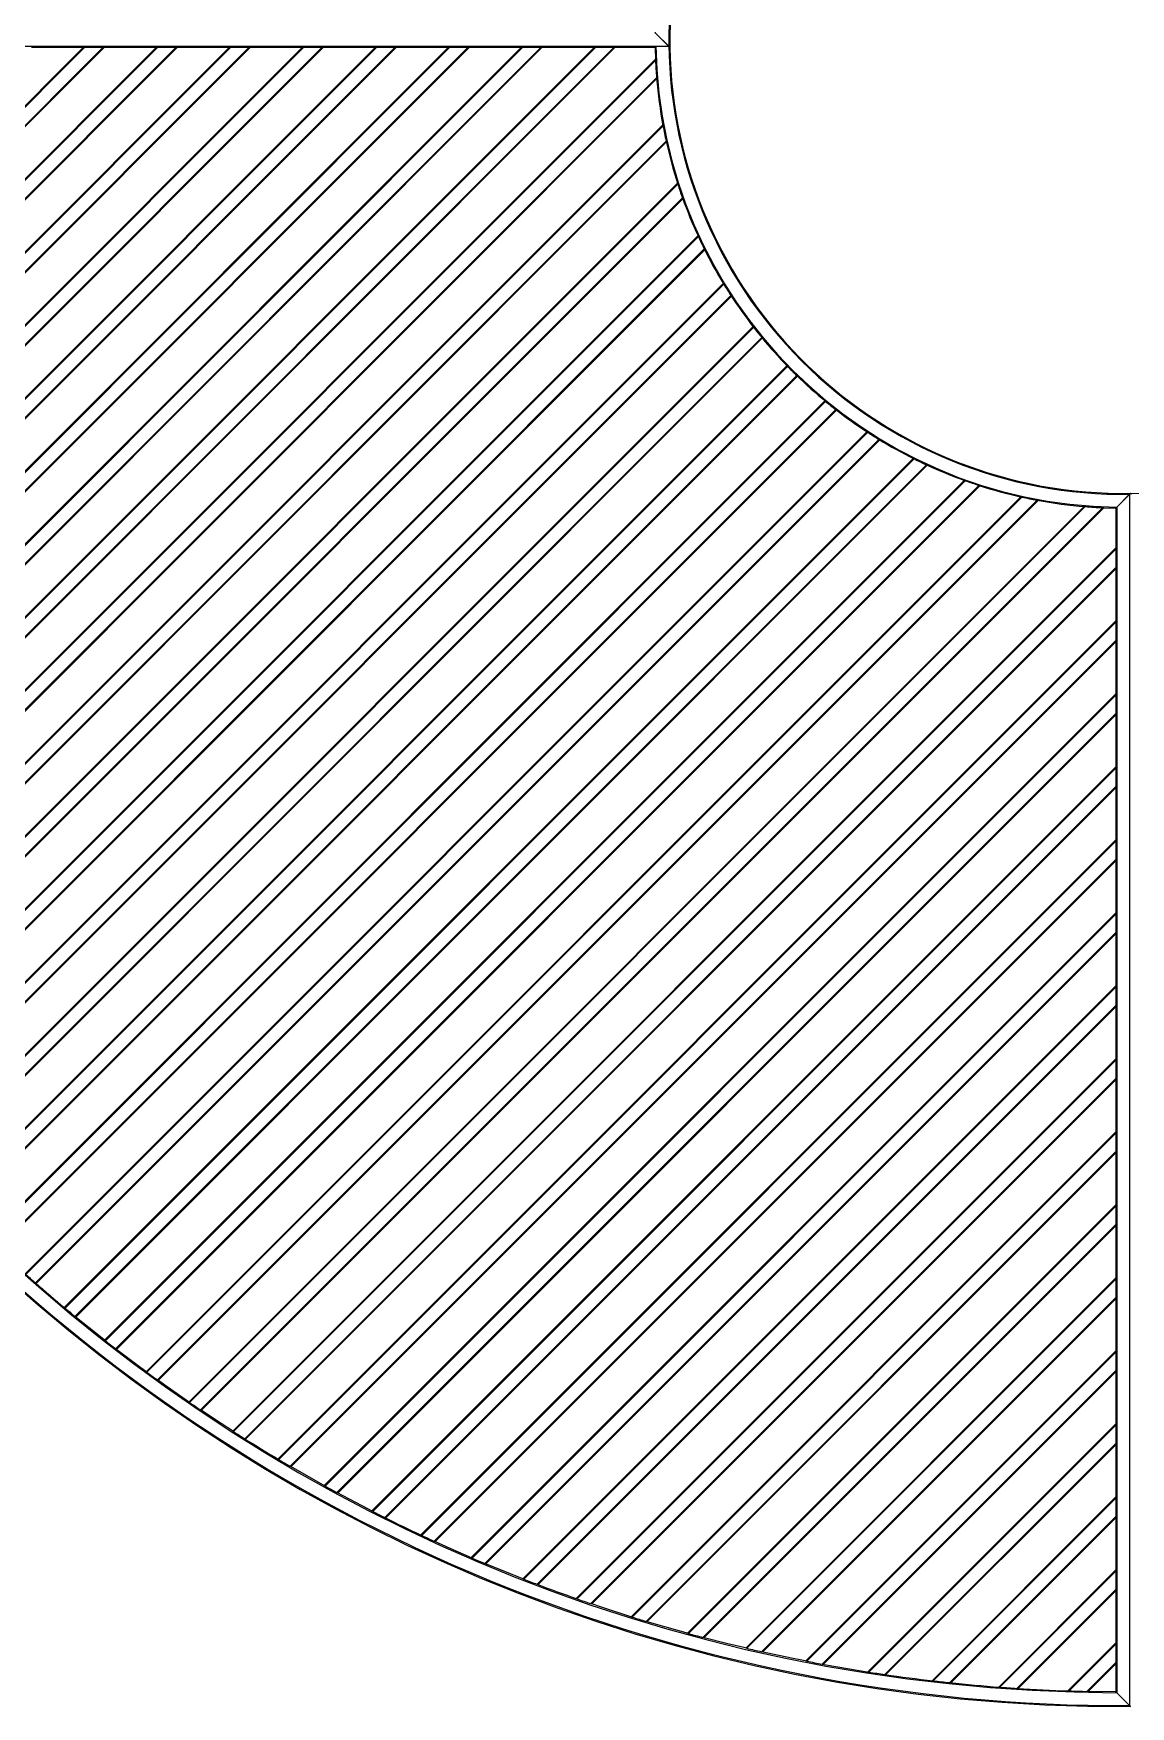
# Model space of a CAD drawing. Header units: millimetres. Extents: x -3019 to 2921, y -1257 to 2943.
# Drawn here: x -2179 to -1584, y 381 to 1288 of the extents above; entities that cross this region are included whole.
import ezdxf

# ---------------------------------------------------------------- set-up
doc = ezdxf.new("R2010")
doc.units = ezdxf.units.MM

msp = doc.modelspace()

# ---------------------------------------------------------------- linework, layer by layer
for p, q in [((-2491.06, 1281.04), (-1834.06, 1281.04)), ((-2435.91, 996.22), (-2151.59, 1280.54)), ((-2435.73, 995.69), (-2150.89, 1280.54)), ((-2433.19, 988.34), (-2140.99, 1280.54)), ((-2433.01, 987.81), (-2140.28, 1280.54)), ((-2425.44, 967.09), (-2112, 1280.54)), ((-2425.25, 966.58), (-2111.29, 1280.54)), ((-2422.5, 959.43), (-2101.39, 1280.54)), ((-2422.3, 958.92), (-2100.68, 1280.54)), ((-2414.16, 938.77), (-2072.4, 1280.54)), ((-2413.95, 938.28), (-2071.69, 1280.54)), ((-2411.01, 931.32), (-2061.79, 1280.54)), ((-2410.79, 930.83), (-2061.08, 1280.54)), ((-2402.1, 911.24), (-2032.8, 1280.54)), ((-2401.88, 910.76), (-2032.09, 1280.54)), ((-2398.74, 903.99), (-2022.19, 1280.54)), ((-2398.51, 903.51), (-2021.49, 1280.54)), ((-2389.28, 884.46), (-1993.2, 1280.54)), ((-2389.05, 883.99), (-1992.49, 1280.54)), ((-2385.73, 877.41), (-1982.6, 1280.54)), ((-2385.49, 876.94), (-1981.89, 1280.54)), ((-2375.74, 858.4), (-1953.6, 1280.54)), ((-2375.49, 857.94), (-1952.9, 1280.54)), ((-2371.99, 851.54), (-1943, 1280.54)), ((-2371.74, 851.09), (-1942.29, 1280.54)), ((-2361.5, 833.05), (-1914.01, 1280.54)), ((-2361.24, 832.6), (-1913.3, 1280.54)), ((-2357.56, 826.37), (-1903.4, 1280.54)), ((-2357.3, 825.93), (-1902.69, 1280.54)), ((-2346.57, 808.38), (-1874.41, 1280.54)), ((-2346.3, 807.94), (-1873.7, 1280.54)), ((-2342.46, 801.88), (-1863.8, 1280.54)), ((-2342.18, 801.45), (-1863.09, 1280.54)), ((-2179.88, 1280.54), (-2151.59, 1280.54)), ((-2151.59, 1280.54), (-2150.89, 1280.54)), ((-2150.89, 1280.54), (-2140.99, 1280.54)), ((-2140.99, 1280.54), (-2140.28, 1280.54)), ((-2140.28, 1280.54), (-2112, 1280.54)), ((-2112, 1280.54), (-2111.29, 1280.54)), ((-2111.29, 1280.54), (-2101.39, 1280.54)), ((-2101.39, 1280.54), (-2100.68, 1280.54)), ((-2100.68, 1280.54), (-2072.4, 1280.54)), ((-2072.4, 1280.54), (-2071.69, 1280.54)), ((-2071.69, 1280.54), (-2061.79, 1280.54)), ((-2061.79, 1280.54), (-2061.08, 1280.54)), ((-2061.08, 1280.54), (-2032.8, 1280.54)), ((-2032.8, 1280.54), (-2032.09, 1280.54)), ((-2032.09, 1280.54), (-2022.19, 1280.54)), ((-2022.19, 1280.54), (-2021.49, 1280.54)), ((-2021.49, 1280.54), (-1993.2, 1280.54)), ((-1993.2, 1280.54), (-1992.49, 1280.54)), ((-1992.49, 1280.54), (-1982.6, 1280.54)), ((-1982.6, 1280.54), (-1981.89, 1280.54)), ((-1981.89, 1280.54), (-1953.6, 1280.54)), ((-1953.6, 1280.54), (-1952.9, 1280.54)), ((-1952.9, 1280.54), (-1943, 1280.54)), ((-1943, 1280.54), (-1942.29, 1280.54)), ((-1942.29, 1280.54), (-1914.01, 1280.54)), ((-1914.01, 1280.54), (-1913.3, 1280.54)), ((-1913.3, 1280.54), (-1903.4, 1280.54)), ((-1903.4, 1280.54), (-1902.69, 1280.54)), ((-1902.69, 1280.54), (-1874.41, 1280.54)), ((-1874.41, 1280.54), (-1873.7, 1280.54)), ((-1873.7, 1280.54), (-1863.8, 1280.54)), ((-1863.8, 1280.54), (-1863.09, 1280.54)), ((-1863.09, 1280.54), (-1841.53, 1280.54)), ((-1841.53, 1280.57), (-1841.32, 1273.32)), ((-1841.07, 1288.04), (-1834.06, 1281.04)), ((-1834.04, 1281.01), (-1841.04, 1288.01)), ((-2330.97, 784.38), (-1841.35, 1274)), ((-2330.69, 783.95), (-1841.32, 1273.32)), ((-2326.68, 778.06), (-1840.73, 1264.01)), ((-2326.39, 777.64), (-1840.68, 1263.35)), ((-2314.72, 761.03), (-1837.34, 1238.41)), ((-2314.42, 760.62), (-1837.23, 1237.81)), ((-2310.26, 754.89), (-1835.55, 1229.59)), ((-2309.96, 754.48), (-1835.42, 1229.01)), ((-2297.83, 738.33), (-1829.37, 1206.78)), ((-2297.52, 737.93), (-1829.2, 1206.25)), ((-2293.19, 732.35), (-1826.68, 1198.87)), ((-2292.88, 731.96), (-1826.49, 1198.35)), ((-2280.29, 716.26), (-1818.27, 1178.28)), ((-2279.98, 715.87), (-1818.05, 1177.8)), ((-2275.49, 710.46), (-1814.83, 1171.11)), ((-2275.17, 710.07), (-1814.6, 1170.64)), ((-2262.14, 694.82), (-1804.51, 1152.44)), ((-2261.81, 694.44), (-1804.25, 1152)), ((-2257.17, 689.18), (-1800.41, 1145.94)), ((-2256.83, 688.81), (-1800.14, 1145.51)), ((-2243.36, 674), (-1788.37, 1128.99)), ((-2243.01, 673.64), (-1788.06, 1128.59)), ((-2238.22, 668.53), (-1783.66, 1123.1)), ((-2237.88, 668.17), (-1783.34, 1122.71)), ((-2223.95, 653.81), (-1769.98, 1107.78)), ((-2223.6, 653.45), (-1769.63, 1107.43)), ((-2218.65, 648.5), (-1764.68, 1102.48)), ((-2218.3, 648.15), (-1764.32, 1102.13)), ((-2203.93, 634.23), (-1749.4, 1088.77)), ((-2203.57, 633.88), (-1749.01, 1088.45)), ((-2198.47, 629.09), (-1743.51, 1084.05)), ((-2198.1, 628.75), (-1743.11, 1083.74)), ((-2183.3, 615.27), (-1726.6, 1071.97)), ((-2182.92, 614.94), (-1726.17, 1071.69)), ((-2177.66, 610.3), (-1720.1, 1067.86)), ((-2177.28, 609.97), (-1719.66, 1067.59)), ((-2162.03, 596.93), (-1701.46, 1057.51)), ((-2161.65, 596.61), (-1700.99, 1057.27)), ((-2156.23, 592.13), (-1694.3, 1054.06)), ((-2155.84, 591.81), (-1693.82, 1053.83)), ((-2140.15, 579.22), (-1673.76, 1045.61)), ((-2139.75, 578.91), (-1673.24, 1045.42)), ((-2134.18, 574.59), (-1665.86, 1042.91)), ((-2133.78, 574.28), (-1665.32, 1042.73)), ((-2117.63, 562.15), (-1643.09, 1036.68)), ((-2117.22, 561.85), (-1642.51, 1036.55)), ((-2111.48, 557.68), (-1634.29, 1034.87)), ((-2111.07, 557.38), (-1633.69, 1034.76)), ((-1591.06, 1031.04), (-1584.06, 1038.04)), ((-1584.04, 1038.06), (-1591.04, 1031.06)), ((-1584.06, 1038.04), (-1584.06, 381.04)), ((-2094.46, 545.71), (-1608.75, 1031.42)), ((-2094.04, 545.42), (-1608.1, 1031.37)), ((-2088.15, 541.42), (-1598.78, 1030.79)), ((-2087.73, 541.13), (-1598.1, 1030.76)), ((-1598.65, 1030.78), (-1591.53, 1030.57)), ((-1591.56, 1030.54), (-1591.56, 1009.01)), ((-1591.06, 1031.04), (-1591.06, 388.04)), ((-2070.65, 529.92), (-1591.56, 1009.01)), ((-2070.22, 529.65), (-1591.56, 1008.3)), ((-1591.56, 1009.01), (-1591.56, 1008.3)), ((-1591.56, 1008.3), (-1591.56, 998.4)), ((-2064.16, 525.81), (-1591.56, 998.4)), ((-1591.56, 998.4), (-1591.56, 997.7)), ((-2063.73, 525.54), (-1591.56, 997.7)), ((-1591.56, 997.7), (-1591.56, 969.41)), ((-2046.17, 514.8), (-1591.56, 969.41)), ((-2045.73, 514.54), (-1591.56, 968.7)), ((-1591.56, 969.41), (-1591.56, 968.7)), ((-1591.56, 968.7), (-1591.56, 958.81)), ((-2039.5, 510.87), (-1591.56, 958.81)), ((-2039.06, 510.61), (-1591.56, 958.1)), ((-1591.56, 958.81), (-1591.56, 958.1)), ((-1591.56, 958.1), (-1591.56, 929.81)), ((-2021.02, 500.36), (-1591.56, 929.81)), ((-2020.56, 500.11), (-1591.56, 929.11)), ((-1591.56, 929.81), (-1591.56, 929.11)), ((-1591.56, 929.11), (-1591.56, 919.21)), ((-2014.16, 496.61), (-1591.56, 919.21)), ((-2013.7, 496.36), (-1591.56, 918.5)), ((-1591.56, 919.21), (-1591.56, 918.5)), ((-1591.56, 918.5), (-1591.56, 890.22)), ((-1995.16, 486.62), (-1591.56, 890.22)), ((-1994.7, 486.38), (-1591.56, 889.51)), ((-1591.56, 890.22), (-1591.56, 889.51)), ((-1591.56, 889.51), (-1591.56, 879.61)), ((-1988.12, 483.06), (-1591.56, 879.61)), ((-1987.65, 482.82), (-1591.56, 878.9)), ((-1591.56, 879.61), (-1591.56, 878.9)), ((-1591.56, 878.9), (-1591.56, 850.62)), ((-1968.59, 473.59), (-1591.56, 850.62)), ((-1968.11, 473.37), (-1591.56, 849.91)), ((-1591.56, 850.62), (-1591.56, 849.91)), ((-1591.56, 849.91), (-1591.56, 840.01)), ((-1961.35, 470.23), (-1591.56, 840.01)), ((-1960.86, 470.01), (-1591.56, 839.3)), ((-1591.56, 840.01), (-1591.56, 839.3)), ((-1591.56, 839.3), (-1591.56, 811.02)), ((-1941.27, 461.31), (-1591.56, 811.02)), ((-1940.78, 461.1), (-1591.56, 810.31)), ((-1591.56, 811.02), (-1591.56, 810.31)), ((-1591.56, 810.31), (-1591.56, 800.41)), ((-1933.83, 458.15), (-1591.56, 800.41)), ((-1933.33, 457.94), (-1591.56, 799.71)), ((-1591.56, 800.41), (-1591.56, 799.71)), ((-1591.56, 799.71), (-1591.56, 771.42)), ((-1913.19, 449.8), (-1591.56, 771.42)), ((-1591.56, 771.42), (-1591.56, 770.71)), ((-1912.68, 449.6), (-1591.56, 770.71)), ((-1591.56, 770.71), (-1591.56, 760.82)), ((-1905.53, 446.85), (-1591.56, 760.82)), ((-1905.01, 446.66), (-1591.56, 760.11)), ((-1591.56, 760.82), (-1591.56, 760.11)), ((-1591.56, 760.11), (-1591.56, 731.82)), ((-1884.29, 439.1), (-1591.56, 731.82)), ((-1883.77, 438.91), (-1591.56, 731.12)), ((-1591.56, 731.82), (-1591.56, 731.12)), ((-1591.56, 731.12), (-1591.56, 721.22)), ((-1876.41, 436.37), (-1591.56, 721.22)), ((-1875.88, 436.19), (-1591.56, 720.51)), ((-1591.56, 721.22), (-1591.56, 720.51)), ((-1591.56, 720.51), (-1591.56, 692.23)), ((-1854.55, 429.24), (-1591.56, 692.23)), ((-1854.01, 429.07), (-1591.56, 691.52)), ((-1591.56, 692.23), (-1591.56, 691.52)), ((-1591.56, 691.52), (-1591.56, 681.62)), ((-1846.43, 426.75), (-1591.56, 681.62)), ((-1845.89, 426.59), (-1591.56, 680.91)), ((-1591.56, 681.62), (-1591.56, 680.91)), ((-1591.56, 680.91), (-1591.56, 652.63)), ((-1823.92, 420.27), (-1591.56, 652.63)), ((-1823.36, 420.12), (-1591.56, 651.92)), ((-1591.56, 652.63), (-1591.56, 651.92)), ((-1591.56, 651.92), (-1591.56, 642.02)), ((-1815.56, 418.03), (-1591.56, 642.02)), ((-1815, 417.88), (-1591.56, 641.31)), ((-1591.56, 642.02), (-1591.56, 641.31)), ((-1591.56, 641.31), (-1591.56, 613.03)), ((-1792.34, 412.25), (-1591.56, 613.03)), ((-1791.77, 412.12), (-1591.56, 612.32)), ((-1591.56, 613.03), (-1591.56, 612.32)), ((-1591.56, 612.32), (-1591.56, 602.42)), ((-1783.72, 410.27), (-1591.56, 602.42)), ((-1783.14, 410.14), (-1591.56, 601.72)), ((-1591.56, 602.42), (-1591.56, 601.72)), ((-1591.56, 601.72), (-1591.56, 573.43)), ((-1759.76, 405.24), (-1591.56, 573.43)), ((-1759.17, 405.12), (-1591.56, 572.72)), ((-1591.56, 573.43), (-1591.56, 572.72)), ((-1591.56, 572.72), (-1591.56, 562.83)), ((-1750.85, 403.54), (-1591.56, 562.83)), ((-1591.56, 562.83), (-1591.56, 562.12)), ((-1750.25, 403.43), (-1591.56, 562.12)), ((-1591.56, 562.12), (-1591.56, 533.83)), ((-1726.09, 399.31), (-1591.56, 533.83)), ((-1725.48, 399.22), (-1591.56, 533.13)), ((-1591.56, 533.83), (-1591.56, 533.13)), ((-1591.56, 533.13), (-1591.56, 523.23)), ((-1716.87, 397.92), (-1591.56, 523.23)), ((-1716.26, 397.83), (-1591.56, 522.52)), ((-1591.56, 523.23), (-1591.56, 522.52)), ((-1591.56, 522.52), (-1591.56, 494.24)), ((-1691.24, 394.56), (-1591.56, 494.24)), ((-1690.61, 394.48), (-1591.56, 493.53)), ((-1591.56, 494.24), (-1591.56, 493.53)), ((-1591.56, 493.53), (-1591.56, 483.63)), ((-1681.7, 393.5), (-1591.56, 483.63)), ((-1681.06, 393.43), (-1591.56, 482.92)), ((-1591.56, 483.63), (-1591.56, 482.92)), ((-1591.56, 482.92), (-1591.56, 454.64)), ((-1655.11, 391.09), (-1591.56, 454.64)), ((-1654.46, 391.04), (-1591.56, 453.93)), ((-1591.56, 454.64), (-1591.56, 453.93)), ((-1591.56, 453.93), (-1591.56, 444.03)), ((-1645.2, 390.39), (-1591.56, 444.03)), ((-1644.54, 390.35), (-1591.56, 443.32)), ((-1591.56, 444.03), (-1591.56, 443.32)), ((-1591.56, 443.32), (-1591.56, 415.04)), ((-1617.56, 389.04), (-1591.56, 415.04)), ((-1616.88, 389.02), (-1591.56, 414.33)), ((-1591.56, 415.04), (-1591.56, 414.33)), ((-1591.56, 414.33), (-1591.56, 404.43)), ((-1607.24, 388.75), (-1591.56, 404.43)), ((-1606.55, 388.74), (-1591.56, 403.73)), ((-1591.56, 404.43), (-1591.56, 403.73)), ((-1591.56, 403.73), (-1591.56, 388.55)), ((-1591.57, 388.55), (-1607.24, 388.75)), ((-1584.07, 381.05), (-1591.07, 388.05)), ((-1584.06, 381.04), (-1591.06, 388.04))]:
    msp.add_line(p, q)
at = {"flags": 128}
for points in [[(-1841.07, 1281.04), (-1841.15, 1280.95), (-1841.24, 1280.87), (-1841.32, 1280.79), (-1841.39, 1280.72), (-1841.45, 1280.66), (-1841.5, 1280.61), (-1841.53, 1280.57), (-1841.56, 1280.55), (-1841.56, 1280.54)], [(-1834.06, 1281.04), (-1833.98, 1280.95), (-1833.89, 1280.87), (-1833.82, 1280.79), (-1833.74, 1280.72), (-1833.68, 1280.66), (-1833.63, 1280.61), (-1833.6, 1280.57), (-1833.57, 1280.55), (-1833.56, 1280.54)], [(-1584.06, 1038.04), (-1583.98, 1038.13), (-1583.89, 1038.21), (-1583.82, 1038.29), (-1583.74, 1038.36), (-1583.68, 1038.42), (-1583.63, 1038.47), (-1583.6, 1038.51), (-1583.57, 1038.53), (-1583.56, 1038.54)], [(-1591.56, 1030.54), (-1591.56, 1030.55), (-1591.53, 1030.57), (-1591.5, 1030.61), (-1591.45, 1030.66), (-1591.39, 1030.72), (-1591.32, 1030.79), (-1591.24, 1030.87), (-1591.15, 1030.95), (-1591.06, 1031.04)], [(-2139.75, 578.91), (-2148.63, 585.96), (-2156.23, 592.13)], [(-2117.22, 561.85), (-2120.58, 564.32), (-2134.18, 574.59)], [(-2094.04, 545.42), (-2106.24, 553.93), (-2111.48, 557.68)], [(-2070.22, 529.65), (-2076.95, 534), (-2088.15, 541.42)], [(-2020.56, 500.11), (-2031.6, 506.31), (-2039.5, 510.87)], [(-1994.7, 486.38), (-2000.49, 489.36), (-2014.16, 496.61)], [(-1940.78, 461.1), (-1952.63, 466.28), (-1961.35, 470.23)], [(-1912.68, 449.6), (-1920, 452.49), (-1933.83, 458.15)], [(-1854.11, 429.1), (-1870.1, 434.25), (-1876.41, 436.37)], [(-1823.48, 420.16), (-1836.26, 423.75), (-1846.43, 426.75)], [(-1791.77, 412.12), (-1802.04, 414.59), (-1815.56, 418.03)], [(-1759.17, 405.12), (-1767.48, 406.79), (-1783.72, 410.27)], [(-1591.06, 388.04), (-1591.16, 388.14), (-1591.26, 388.23), (-1591.34, 388.32), (-1591.42, 388.39), (-1591.48, 388.45), (-1591.53, 388.5), (-1591.56, 388.53), (-1591.56, 388.54)], [(-1583.56, 380.54), (-1583.57, 380.55), (-1583.6, 380.57), (-1583.63, 380.61), (-1583.68, 380.66), (-1583.74, 380.72), (-1583.82, 380.79), (-1583.89, 380.87), (-1583.98, 380.95), (-1584.06, 381.04)]]:
    msp.add_lwpolyline(points, dxfattribs=at)
for centre, radius, start, end in [((-1587.56, 1284.54), 904, 89.74704, 180.25296), ((-1587.56, 1284.54), 903.5, 89.77847, 180.22153), ((-1587.56, 1284.54), 246.5, 89.18058, 180.81942), ((-1587.56, 1284.54), 246, 89.06062, 180.93938), ((-1579.56, 1284.54), 246, 359.06062, 90.93938), ((-1587.56, 1284.54), 904, 180.25296, 270.25296), ((-1587.56, 1284.54), 903.5, 179.77847, 270.22153), ((-1587.56, 1284.54), 896.5, 180.22413, 269.77587), ((-1587.56, 1284.54), 253.5, 180.7857, 269.2143), ((-1587.56, 1284.54), 246.5, 179.18058, 270.81942), ((-1587.56, 1284.54), 246, 180.93938, 270.93938), ((-1579.56, 1284.54), 246, 269.06062, 359.06062), ((-1587.56, 1284.54), 254, 182.53056, 184.63626), ((-1587.56, 1284.54), 254, 184.66438, 190.60044), ((-1587.56, 1284.54), 254, 190.60044, 192.49307), ((-1587.56, 1284.54), 254, 192.52118, 197.9528), ((-1587.56, 1284.54), 254, 197.9528, 199.7122), ((-1587.56, 1284.54), 254, 199.7122, 204.84944), ((-1587.56, 1284.54), 254, 204.84944, 206.52269), ((-1587.56, 1284.54), 254, 206.52269, 211.45247), ((-1587.56, 1284.54), 254, 211.45247, 213.07138), ((-1587.56, 1284.54), 254, 213.07138, 217.87608), ((-1587.56, 1284.54), 254, 217.87608, 219.46483), ((-1587.56, 1284.54), 254, 219.48371, 224.21047), ((-1587.56, 1284.54), 254, 224.21047, 225.78953), ((-1587.56, 1284.54), 254, 225.78953, 230.53517), ((-1587.56, 1284.54), 254, 230.53517, 232.12392), ((-1587.56, 1284.54), 254, 232.14288, 236.92862), ((-1587.56, 1284.54), 254, 236.92862, 238.54753), ((-1587.56, 1284.54), 254, 238.56713, 243.47731), ((-1587.56, 1284.54), 254, 243.47731, 245.15056), ((-1587.56, 1284.54), 254, 245.17154, 250.2878), ((-1587.56, 1284.54), 254, 250.2878, 252.0472), ((-1587.56, 1284.54), 254, 252.0472, 257.50693), ((-1587.56, 1284.54), 254, 257.50693, 259.39956), ((-1587.56, 1284.54), 254, 259.42777, 265.36374), ((-1587.56, 1284.54), 254, 265.36374, 267.46944), ((-1587.56, 1284.54), 896, 228.3591, 228.8076), ((-1587.56, 1284.54), 896, 228.8076, 230.15462), ((-1587.56, 1284.54), 896, 230.15462, 230.60422), ((-1587.56, 1284.54), 896, 231.95523, 232.40639), ((-1587.56, 1284.54), 896, 233.76277, 234.21597), ((-1587.56, 1284.54), 896, 235.57916, 236.03486), ((-1587.56, 1284.54), 896, 237.40636, 237.8651), ((-1587.56, 1284.54), 896, 237.8651, 239.24648), ((-1587.56, 1284.54), 896, 239.24648, 239.70878), ((-1587.56, 1284.54), 896, 241.10174, 241.56819), ((-1587.56, 1284.54), 896, 242.9745, 243.44573), ((-1587.56, 1284.54), 896, 243.44573, 244.86735), ((-1587.56, 1284.54), 896, 244.86735, 245.34403), ((-1587.56, 1284.54), 896, 246.78309, 247.26595), ((-1587.56, 1284.54), 896, 248.72478, 249.21465), ((-1587.56, 1284.54), 896, 249.21465, 250.68945), ((-1587.56, 1284.54), 896, 250.69585, 251.19364), ((-1587.56, 1284.54), 896, 252.70011, 253.20686), ((-1587.56, 1284.54), 896, 254.7419, 255.25877), ((-1587.56, 1284.54), 896, 256.82616, 257.35451), ((-1587.56, 1284.54), 896, 258.9586, 259.5), ((-1587.56, 1284.54), 896, 259.5, 261.14592), ((-1587.56, 1284.54), 896, 261.14592, 261.70222), ((-1587.56, 1284.54), 896, 261.70222, 263.39605), ((-1587.56, 1284.54), 896, 263.39605, 263.96947), ((-1587.56, 1284.54), 896, 263.96947, 265.71057), ((-1587.56, 1284.54), 896, 265.71854, 266.31179), ((-1587.56, 1284.54), 896, 266.31179, 268.11713), ((-1587.56, 1284.54), 896, 268.12511, 268.74153)]:
    msp.add_arc(centre, radius, start, end)
for points, knots in [([(-1841.04, 1288.01), (-1841.05, 1288.02), (-1841.13, 1288.1), (-1841.26, 1288.24), (-1841.41, 1288.38), (-1841.49, 1288.47), (-1841.53, 1288.5), (-1841.53, 1288.51), (-1841.53, 1288.51)], [0, 0, 0, 0, 0.032057, 0.370688, 0.600091, 0.773625, 0.914445, 1, 1, 1, 1]), ([(-1841.52, 1280.59), (-1841.5, 1280.6), (-1841.47, 1280.64), (-1841.36, 1280.74), (-1841.21, 1280.89), (-1841.1, 1281.01), (-1841.04, 1281.06)], [0, 0, 0, 0, 0.165381, 0.396023, 0.711874, 1, 1, 1, 1]), ([(-1833.53, 1280.51), (-1833.54, 1280.51), (-1833.54, 1280.52), (-1833.6, 1280.57), (-1833.71, 1280.68), (-1833.86, 1280.83), (-1833.98, 1280.96), (-1834.04, 1281.01)], [0, 0, 0, 0, 0.137053, 0.273659, 0.468455, 0.742867, 1, 1, 1, 1]), ([(-1841.35, 1274), (-1841.35, 1274), (-1841.35, 1273.99), (-1841.34, 1273.91), (-1841.34, 1273.76), (-1841.33, 1273.55), (-1841.32, 1273.4), (-1841.32, 1273.32)], [0, 0, 0, 0, 0.147088, 0.293555, 0.494523, 0.763086, 1, 1, 1, 1]), ([(-1840.73, 1264.01), (-1840.73, 1263.92), (-1840.71, 1263.76), (-1840.7, 1263.56), (-1840.69, 1263.43), (-1840.68, 1263.37), (-1840.68, 1263.36), (-1840.68, 1263.35)], [0, 0, 0, 0, 0.278474, 0.52824, 0.720335, 0.878233, 1, 1, 1, 1]), ([(-1837.34, 1238.41), (-1837.34, 1238.4), (-1837.34, 1238.39), (-1837.32, 1238.32), (-1837.3, 1238.2), (-1837.27, 1238.04), (-1837.25, 1237.9), (-1837.23, 1237.82), (-1837.23, 1237.81)], [0, 0, 0, 0, 0.168836, 0.337213, 0.516688, 0.726422, 0.972744, 1, 1, 1, 1]), ([(-1835.55, 1229.59), (-1835.53, 1229.51), (-1835.5, 1229.35), (-1835.46, 1229.17), (-1835.43, 1229.05), (-1835.42, 1229.02), (-1835.42, 1229.02), (-1835.42, 1229.01)], [0, 0, 0, 0, 0.297482, 0.567202, 0.759505, 0.952647, 1, 1, 1, 1]), ([(-1829.37, 1206.78), (-1829.37, 1206.78), (-1829.37, 1206.77), (-1829.34, 1206.69), (-1829.3, 1206.57), (-1829.25, 1206.42), (-1829.22, 1206.31), (-1829.2, 1206.25)], [0, 0, 0, 0, 0.185695, 0.371082, 0.564738, 0.778771, 1, 1, 1, 1]), ([(-1826.68, 1198.87), (-1826.66, 1198.8), (-1826.61, 1198.68), (-1826.55, 1198.51), (-1826.51, 1198.39), (-1826.49, 1198.35), (-1826.49, 1198.35), (-1826.49, 1198.35)], [0, 0, 0, 0, 0.2445165, 0.4895002, 0.7203385, 0.9280353, 1, 1, 1, 1]), ([(-1818.27, 1178.28), (-1818.27, 1178.28), (-1818.27, 1178.27), (-1818.23, 1178.19), (-1818.18, 1178.08), (-1818.11, 1177.94), (-1818.07, 1177.84), (-1818.05, 1177.8)], [0, 0, 0, 0, 0.198308, 0.396437, 0.599774, 0.815134, 1, 1, 1, 1]), ([(-1814.83, 1171.11), (-1814.81, 1171.06), (-1814.75, 1170.95), (-1814.68, 1170.8), (-1814.62, 1170.7), (-1814.6, 1170.65), (-1814.6, 1170.64), (-1814.6, 1170.64)], [0, 0, 0, 0, 0.229618, 0.45945, 0.682956, 0.895011, 1, 1, 1, 1]), ([(-1804.51, 1152.44), (-1804.51, 1152.44), (-1804.51, 1152.43), (-1804.46, 1152.36), (-1804.4, 1152.25), (-1804.32, 1152.13), (-1804.27, 1152.04), (-1804.25, 1152)], [0, 0, 0, 0, 0.207178, 0.414267, 0.623951, 0.839264, 1, 1, 1, 1]), ([(-1800.41, 1145.94), (-1800.38, 1145.89), (-1800.32, 1145.79), (-1800.23, 1145.66), (-1800.17, 1145.56), (-1800.14, 1145.51), (-1800.14, 1145.51), (-1800.14, 1145.51)], [0, 0, 0, 0, 0.220631, 0.441353, 0.659755, 0.873602, 1, 1, 1, 1]), ([(-1788.37, 1128.99), (-1788.36, 1128.99), (-1788.36, 1128.98), (-1788.3, 1128.91), (-1788.23, 1128.81), (-1788.14, 1128.7), (-1788.08, 1128.62), (-1788.06, 1128.59)], [0, 0, 0, 0, 0.212583, 0.425129, 0.638451, 0.853373, 1, 1, 1, 1]), ([(-1783.66, 1123.1), (-1783.62, 1123.05), (-1783.55, 1122.96), (-1783.45, 1122.85), (-1783.38, 1122.76), (-1783.34, 1122.71), (-1783.34, 1122.71), (-1783.34, 1122.71)], [0, 0, 0, 0, 0.215934, 0.431871, 0.647357, 0.861895, 1, 1, 1, 1]), ([(-1769.98, 1107.78), (-1769.97, 1107.78), (-1769.96, 1107.77), (-1769.9, 1107.71), (-1769.82, 1107.62), (-1769.72, 1107.52), (-1769.65, 1107.45), (-1769.63, 1107.43)], [0, 0, 0, 0, 0.214672, 0.429352, 0.644045, 0.858735, 1, 1, 1, 1]), ([(-1764.68, 1102.48), (-1764.64, 1102.44), (-1764.56, 1102.36), (-1764.45, 1102.25), (-1764.37, 1102.18), (-1764.33, 1102.13), (-1764.32, 1102.13), (-1764.32, 1102.13)], [0, 0, 0, 0, 0.214759, 0.429435, 0.644154, 0.858851, 1, 1, 1, 1]), ([(-1749.4, 1088.77), (-1749.39, 1088.76), (-1749.38, 1088.76), (-1749.32, 1088.7), (-1749.22, 1088.62), (-1749.11, 1088.53), (-1749.04, 1088.47), (-1749.01, 1088.45)], [0, 0, 0, 0, 0.213481, 0.426917, 0.64082, 0.85559, 1, 1, 1, 1]), ([(-1743.51, 1084.05), (-1743.46, 1084.01), (-1743.37, 1083.94), (-1743.25, 1083.85), (-1743.16, 1083.78), (-1743.12, 1083.74), (-1743.11, 1083.74), (-1743.11, 1083.74)], [0, 0, 0, 0, 0.216823, 0.433654, 0.649734, 0.864189, 1, 1, 1, 1]), ([(-1726.6, 1071.97), (-1726.59, 1071.97), (-1726.58, 1071.96), (-1726.51, 1071.91), (-1726.41, 1071.84), (-1726.29, 1071.76), (-1726.2, 1071.71), (-1726.17, 1071.69)], [0, 0, 0, 0, 0.209001, 0.417927, 0.628797, 0.84396, 1, 1, 1, 1]), ([(-1720.1, 1067.86), (-1720.05, 1067.83), (-1719.95, 1067.77), (-1719.81, 1067.68), (-1719.72, 1067.62), (-1719.67, 1067.59), (-1719.66, 1067.59), (-1719.66, 1067.59)], [0, 0, 0, 0, 0.222516, 0.44514, 0.664781, 0.878386, 1, 1, 1, 1]), ([(-1701.46, 1057.51), (-1701.46, 1057.5), (-1701.45, 1057.5), (-1701.37, 1057.46), (-1701.26, 1057.41), (-1701.13, 1057.34), (-1701.03, 1057.29), (-1700.99, 1057.27)], [0, 0, 0, 0, 0.201096, 0.402043, 0.607361, 0.822642, 1, 1, 1, 1]), ([(-1694.3, 1054.06), (-1694.25, 1054.03), (-1694.13, 1053.98), (-1693.98, 1053.91), (-1693.87, 1053.86), (-1693.83, 1053.83), (-1693.82, 1053.83), (-1693.82, 1053.83)], [0, 0, 0, 0, 0.232839, 0.465923, 0.691326, 0.902704, 1, 1, 1, 1]), ([(-1673.76, 1045.61), (-1673.75, 1045.61), (-1673.74, 1045.61), (-1673.67, 1045.58), (-1673.55, 1045.54), (-1673.4, 1045.48), (-1673.29, 1045.44), (-1673.24, 1045.42)], [0, 0, 0, 0, 0.189551, 0.378838, 0.575455, 0.789892, 1, 1, 1, 1]), ([(-1665.86, 1042.91), (-1665.79, 1042.88), (-1665.66, 1042.84), (-1665.49, 1042.79), (-1665.37, 1042.75), (-1665.32, 1042.73), (-1665.32, 1042.73), (-1665.32, 1042.73)], [0, 0, 0, 0, 0.249746, 0.499958, 0.733332, 0.939264, 1, 1, 1, 1]), ([(-1643.09, 1036.68), (-1643.08, 1036.68), (-1643.07, 1036.68), (-1643, 1036.66), (-1642.88, 1036.63), (-1642.72, 1036.6), (-1642.59, 1036.57), (-1642.51, 1036.55), (-1642.51, 1036.55)], [0, 0, 0, 0, 0.173919, 0.347425, 0.531238, 0.742288, 0.985808, 1, 1, 1, 1]), ([(-1634.29, 1034.87), (-1634.21, 1034.86), (-1634.04, 1034.83), (-1633.85, 1034.79), (-1633.74, 1034.77), (-1633.7, 1034.76), (-1633.69, 1034.76), (-1633.69, 1034.76)], [0, 0, 0, 0, 0.293132, 0.57132, 0.760637, 0.950901, 1, 1, 1, 1]), ([(-1583.53, 1038.57), (-1583.53, 1038.57), (-1583.54, 1038.57), (-1583.57, 1038.53), (-1583.65, 1038.45), (-1583.8, 1038.3), (-1583.94, 1038.16), (-1584.03, 1038.08), (-1584.04, 1038.06)], [0, 0, 0, 0, 0.080969, 0.211316, 0.382893, 0.622143, 0.948461, 1, 1, 1, 1]), ([(-1583.09, 1038.06), (-1583.16, 1038.14), (-1583.29, 1038.26), (-1583.45, 1038.42), (-1583.54, 1038.51), (-1583.59, 1038.56), (-1583.6, 1038.57), (-1583.6, 1038.57)], [0, 0, 0, 0, 0.315961, 0.564975, 0.745, 0.885901, 1, 1, 1, 1]), ([(-1608.75, 1031.42), (-1608.74, 1031.42), (-1608.73, 1031.42), (-1608.65, 1031.42), (-1608.51, 1031.4), (-1608.31, 1031.39), (-1608.16, 1031.38), (-1608.1, 1031.37)], [0, 0, 0, 0, 0.153606, 0.30665, 0.510682, 0.774427, 1, 1, 1, 1]), ([(-1598.78, 1030.79), (-1598.7, 1030.78), (-1598.53, 1030.78), (-1598.33, 1030.77), (-1598.19, 1030.76), (-1598.11, 1030.76), (-1598.11, 1030.76), (-1598.1, 1030.76)], [0, 0, 0, 0, 0.2723, 0.529072, 0.719632, 0.872488, 1, 1, 1, 1]), ([(-1591.04, 1031.06), (-1591.11, 1031), (-1591.23, 1030.88), (-1591.38, 1030.72), (-1591.48, 1030.63), (-1591.53, 1030.58), (-1591.53, 1030.57), (-1591.53, 1030.57)], [0, 0, 0, 0, 0.294249, 0.547021, 0.732339, 0.879526, 1, 1, 1, 1]), ([(-2177.28, 609.97), (-2177.29, 609.97), (-2177.3, 609.98), (-2177.36, 610.03), (-2177.46, 610.12), (-2177.56, 610.21), (-2177.63, 610.27), (-2177.66, 610.3)], [0, 0, 0, 0, 0.214104, 0.428209, 0.642517, 0.85726, 1, 1, 1, 1]), ([(-2161.65, 596.61), (-2161.69, 596.65), (-2161.78, 596.72), (-2161.89, 596.82), (-2161.98, 596.89), (-2162.03, 596.93), (-2162.03, 596.93), (-2162.03, 596.93)], [0, 0, 0, 0, 0.2158371, 0.431582, 0.6469991, 0.8615374, 1, 1, 1, 1]), ([(-2155.84, 591.81), (-2155.85, 591.81), (-2155.86, 591.82), (-2155.92, 591.87), (-2156.02, 591.95), (-2156.13, 592.04), (-2156.2, 592.1), (-2156.23, 592.13)], [0, 0, 0, 0, 0.213409, 0.426758, 0.640588, 0.855439, 1, 1, 1, 1]), ([(-2139.75, 578.91), (-2139.79, 578.95), (-2139.88, 579.02), (-2140, 579.11), (-2140.09, 579.18), (-2140.14, 579.22), (-2140.14, 579.22), (-2140.15, 579.22)], [0, 0, 0, 0, 0.216711, 0.43338, 0.649363, 0.863809, 1, 1, 1, 1]), ([(-2133.78, 574.28), (-2133.78, 574.28), (-2133.79, 574.29), (-2133.86, 574.34), (-2133.96, 574.42), (-2134.07, 574.5), (-2134.15, 574.56), (-2134.18, 574.59)], [0, 0, 0, 0, 0.212466, 0.424856, 0.63808, 0.853079, 1, 1, 1, 1]), ([(-2117.22, 561.85), (-2117.26, 561.88), (-2117.36, 561.95), (-2117.48, 562.04), (-2117.57, 562.11), (-2117.62, 562.14), (-2117.62, 562.14), (-2117.63, 562.15)], [0, 0, 0, 0, 0.21788, 0.435782, 0.652505, 0.866789, 1, 1, 1, 1]), ([(-2111.07, 557.38), (-2111.08, 557.39), (-2111.09, 557.39), (-2111.16, 557.44), (-2111.26, 557.52), (-2111.37, 557.6), (-2111.45, 557.66), (-2111.48, 557.68)], [0, 0, 0, 0, 0.21124, 0.422403, 0.634848, 0.849831, 1, 1, 1, 1]), ([(-2094.04, 545.42), (-2094.09, 545.45), (-2094.19, 545.52), (-2094.31, 545.61), (-2094.41, 545.67), (-2094.46, 545.7), (-2094.46, 545.71), (-2094.46, 545.71)], [0, 0, 0, 0, 0.219348, 0.438772, 0.656408, 0.870495, 1, 1, 1, 1]), ([(-2087.73, 541.13), (-2087.73, 541.13), (-2087.74, 541.14), (-2087.81, 541.19), (-2087.92, 541.26), (-2088.04, 541.34), (-2088.12, 541.39), (-2088.15, 541.42)], [0, 0, 0, 0, 0.2097289, 0.4194203, 0.6308295, 0.8459234, 1, 1, 1, 1]), ([(-2070.22, 529.65), (-2070.27, 529.68), (-2070.37, 529.74), (-2070.5, 529.83), (-2070.6, 529.89), (-2070.64, 529.92), (-2070.65, 529.92), (-2070.65, 529.92)], [0, 0, 0, 0, 0.221115, 0.442407, 0.661166, 0.87496, 1, 1, 1, 1]), ([(-2063.73, 525.54), (-2063.73, 525.54), (-2063.74, 525.54), (-2063.81, 525.59), (-2063.92, 525.66), (-2064.04, 525.73), (-2064.12, 525.79), (-2064.16, 525.81)], [0, 0, 0, 0, 0.207969, 0.415854, 0.626061, 0.841351, 1, 1, 1, 1]), ([(-2045.73, 514.54), (-2045.78, 514.57), (-2045.88, 514.63), (-2046.02, 514.71), (-2046.12, 514.77), (-2046.17, 514.8), (-2046.17, 514.8), (-2046.17, 514.8)], [0, 0, 0, 0, 0.223281, 0.446745, 0.666784, 0.880201, 1, 1, 1, 1]), ([(-2039.06, 510.61), (-2039.06, 510.61), (-2039.07, 510.61), (-2039.14, 510.66), (-2039.25, 510.72), (-2039.38, 510.79), (-2039.47, 510.85), (-2039.5, 510.87)], [0, 0, 0, 0, 0.205941, 0.41177, 0.620509, 0.835887, 1, 1, 1, 1]), ([(-2020.56, 500.11), (-2020.62, 500.14), (-2020.72, 500.2), (-2020.86, 500.27), (-2020.96, 500.33), (-2021.01, 500.36), (-2021.02, 500.36), (-2021.02, 500.36)], [0, 0, 0, 0, 0.225838, 0.451851, 0.673367, 0.886273, 1, 1, 1, 1]), ([(-2013.7, 496.36), (-2013.71, 496.36), (-2013.72, 496.37), (-2013.79, 496.41), (-2013.9, 496.47), (-2014.03, 496.54), (-2014.12, 496.59), (-2014.16, 496.61)], [0, 0, 0, 0, 0.203611, 0.407081, 0.614267, 0.82962, 1, 1, 1, 1]), ([(-1994.7, 486.38), (-1994.75, 486.41), (-1994.86, 486.46), (-1995, 486.54), (-1995.11, 486.59), (-1995.16, 486.61), (-1995.16, 486.62), (-1995.16, 486.62)], [0, 0, 0, 0, 0.228809, 0.457809, 0.680925, 0.893211, 1, 1, 1, 1]), ([(-1987.65, 482.82), (-1987.65, 482.82), (-1987.66, 482.83), (-1987.74, 482.87), (-1987.85, 482.92), (-1987.98, 482.99), (-1988.07, 483.04), (-1988.12, 483.06)], [0, 0, 0, 0, 0.200984, 0.401827, 0.607086, 0.822467, 1, 1, 1, 1]), ([(-1968.11, 473.37), (-1968.17, 473.39), (-1968.28, 473.45), (-1968.43, 473.52), (-1968.54, 473.57), (-1968.59, 473.59), (-1968.59, 473.59), (-1968.59, 473.59)], [0, 0, 0, 0, 0.2321977, 0.464642, 0.6896002, 0.9010525, 1, 1, 1, 1]), ([(-1960.86, 470.01), (-1960.87, 470.01), (-1960.88, 470.01), (-1960.95, 470.05), (-1961.07, 470.1), (-1961.2, 470.16), (-1961.3, 470.21), (-1961.35, 470.23)], [0, 0, 0, 0, 0.198096, 0.395993, 0.599196, 0.814442, 1, 1, 1, 1]), ([(-1940.78, 461.1), (-1940.84, 461.12), (-1940.96, 461.17), (-1941.11, 461.24), (-1941.22, 461.29), (-1941.27, 461.31), (-1941.27, 461.31), (-1941.27, 461.31)], [0, 0, 0, 0, 0.236125, 0.4725239, 0.6994773, 0.9098699, 1, 1, 1, 1]), ([(-1933.33, 457.94), (-1933.33, 457.94), (-1933.34, 457.95), (-1933.42, 457.98), (-1933.53, 458.03), (-1933.68, 458.09), (-1933.78, 458.13), (-1933.83, 458.15)], [0, 0, 0, 0, 0.1948934, 0.3895537, 0.5903504, 0.8054396, 1, 1, 1, 1]), ([(-1912.68, 449.6), (-1912.74, 449.63), (-1912.86, 449.67), (-1913.02, 449.74), (-1913.14, 449.78), (-1913.18, 449.8), (-1913.18, 449.8), (-1913.19, 449.8)], [0, 0, 0, 0, 0.240603, 0.481535, 0.710677, 0.919716, 1, 1, 1, 1]), ([(-1905.01, 446.66), (-1905.02, 446.66), (-1905.03, 446.66), (-1905.11, 446.69), (-1905.22, 446.74), (-1905.37, 446.79), (-1905.47, 446.83), (-1905.53, 446.85)], [0, 0, 0, 0, 0.191378, 0.382502, 0.580585, 0.795314, 1, 1, 1, 1]), ([(-1883.77, 438.91), (-1883.83, 438.94), (-1883.96, 438.98), (-1884.13, 439.04), (-1884.24, 439.08), (-1884.29, 439.1), (-1884.29, 439.1), (-1884.29, 439.1)], [0, 0, 0, 0, 0.24567, 0.491843, 0.723319, 0.930655, 1, 1, 1, 1]), ([(-1875.88, 436.19), (-1875.89, 436.2), (-1875.9, 436.2), (-1875.97, 436.22), (-1876.09, 436.26), (-1876.24, 436.32), (-1876.35, 436.35), (-1876.41, 436.37)], [0, 0, 0, 0, 0.1875544, 0.3748388, 0.5699274, 0.7841907, 1, 1, 1, 1]), ([(-1854.01, 429.07), (-1854.08, 429.09), (-1854.21, 429.14), (-1854.39, 429.19), (-1854.51, 429.23), (-1854.55, 429.24), (-1854.55, 429.24), (-1854.55, 429.24)], [0, 0, 0, 0, 0.2515932, 0.5037488, 0.7376497, 0.9427697, 1, 1, 1, 1]), ([(-1845.89, 426.59), (-1845.9, 426.59), (-1845.91, 426.59), (-1845.98, 426.61), (-1846.1, 426.65), (-1846.26, 426.7), (-1846.37, 426.73), (-1846.43, 426.75)], [0, 0, 0, 0, 0.183393, 0.366462, 0.55827, 0.771811, 1, 1, 1, 1]), ([(-1823.36, 420.12), (-1823.45, 420.15), (-1823.6, 420.19), (-1823.78, 420.24), (-1823.9, 420.27), (-1823.91, 420.27), (-1823.92, 420.27)], [0, 0, 0, 0, 0.3032702, 0.5626985, 0.7933665, 1, 1, 1, 1]), ([(-1815, 417.88), (-1815, 417.88), (-1815.01, 417.89), (-1815.09, 417.91), (-1815.21, 417.94), (-1815.37, 417.98), (-1815.49, 418.01), (-1815.56, 418.03)], [0, 0, 0, 0, 0.1788942, 0.3574307, 0.5454859, 0.7580664, 1, 1, 1, 1]), ([(-1791.77, 412.12), (-1791.85, 412.14), (-1792.01, 412.18), (-1792.19, 412.22), (-1792.3, 412.24), (-1792.34, 412.25), (-1792.34, 412.25), (-1792.34, 412.25)], [0, 0, 0, 0, 0.298829, 0.5658749, 0.759156, 0.9532258, 1, 1, 1, 1]), ([(-1783.14, 410.14), (-1783.14, 410.14), (-1783.15, 410.15), (-1783.23, 410.16), (-1783.35, 410.19), (-1783.51, 410.23), (-1783.64, 410.26), (-1783.72, 410.27)], [0, 0, 0, 0, 0.174037, 0.347628, 0.531596, 0.742902, 1, 1, 1, 1]), ([(-1759.17, 405.12), (-1759.25, 405.14), (-1759.41, 405.17), (-1759.6, 405.21), (-1759.72, 405.23), (-1759.75, 405.24), (-1759.76, 405.24), (-1759.76, 405.24)], [0, 0, 0, 0, 0.294247, 0.570291, 0.760373, 0.951352, 1, 1, 1, 1]), ([(-1750.25, 403.43), (-1750.26, 403.43), (-1750.27, 403.43), (-1750.34, 403.45), (-1750.46, 403.47), (-1750.63, 403.5), (-1750.77, 403.53), (-1750.85, 403.54)], [0, 0, 0, 0, 0.168815, 0.33715, 0.516566, 0.72625, 1, 1, 1, 1]), ([(-1725.48, 399.22), (-1725.56, 399.23), (-1725.71, 399.25), (-1725.9, 399.28), (-1726.03, 399.3), (-1726.08, 399.31), (-1726.09, 399.31), (-1726.09, 399.31)], [0, 0, 0, 0, 0.289088, 0.529171, 0.724325, 0.920657, 1, 1, 1, 1]), ([(-1716.26, 397.83), (-1716.26, 397.83), (-1716.27, 397.83), (-1716.35, 397.84), (-1716.47, 397.86), (-1716.63, 397.88), (-1716.78, 397.9), (-1716.86, 397.92), (-1716.87, 397.92)], [0, 0, 0, 0, 0.163094, 0.325693, 0.499993, 0.707456, 0.95634, 1, 1, 1, 1]), ([(-1690.61, 394.48), (-1690.69, 394.49), (-1690.85, 394.51), (-1691.05, 394.53), (-1691.17, 394.55), (-1691.23, 394.56), (-1691.24, 394.56), (-1691.24, 394.56)], [0, 0, 0, 0, 0.28351, 0.528574, 0.722014, 0.884008, 1, 1, 1, 1]), ([(-1681.06, 393.43), (-1681.06, 393.43), (-1681.07, 393.43), (-1681.15, 393.44), (-1681.3, 393.45), (-1681.49, 393.48), (-1681.63, 393.49), (-1681.7, 393.5)], [0, 0, 0, 0, 0.157116, 0.313673, 0.519616, 0.781099, 1, 1, 1, 1]), ([(-1654.46, 391.04), (-1654.54, 391.05), (-1654.7, 391.06), (-1654.9, 391.07), (-1655.03, 391.08), (-1655.1, 391.09), (-1655.11, 391.09), (-1655.11, 391.09)], [0, 0, 0, 0, 0.277362, 0.528458, 0.720273, 0.877228, 1, 1, 1, 1]), ([(-1644.54, 390.35), (-1644.54, 390.35), (-1644.55, 390.35), (-1644.63, 390.36), (-1644.78, 390.37), (-1644.98, 390.38), (-1645.13, 390.39), (-1645.2, 390.39)], [0, 0, 0, 0, 0.1505969, 0.3005978, 0.5033312, 0.7693904, 1, 1, 1, 1]), ([(-1616.88, 389.02), (-1616.96, 389.02), (-1617.13, 389.03), (-1617.34, 389.03), (-1617.48, 389.04), (-1617.55, 389.04), (-1617.56, 389.04), (-1617.56, 389.04)], [0, 0, 0, 0, 0.270633, 0.528759, 0.718921, 0.870718, 1, 1, 1, 1]), ([(-1606.55, 388.74), (-1606.56, 388.74), (-1606.57, 388.74), (-1606.65, 388.74), (-1606.79, 388.75), (-1607.01, 388.75), (-1607.17, 388.75), (-1607.24, 388.75)], [0, 0, 0, 0, 0.143597, 0.286561, 0.485358, 0.755975, 1, 1, 1, 1]), ([(-1591.57, 388.55), (-1591.57, 388.54), (-1591.56, 388.54), (-1591.51, 388.48), (-1591.4, 388.37), (-1591.25, 388.22), (-1591.13, 388.1), (-1591.07, 388.05)], [0, 0, 0, 0, 0.139004, 0.277549, 0.473516, 0.746642, 1, 1, 1, 1]), ([(-1584.07, 381.05), (-1584.05, 381.02), (-1583.95, 380.93), (-1583.81, 380.78), (-1583.67, 380.65), (-1583.6, 380.58), (-1583.58, 380.55), (-1583.57, 380.55), (-1583.57, 380.55)], [0, 0, 0, 0, 0.092502, 0.436487, 0.646482, 0.809493, 0.943917, 1, 1, 1, 1])]:
    msp.add_open_spline(points, degree=3, knots=knots)

doc.saveas('drawing.dxf')
